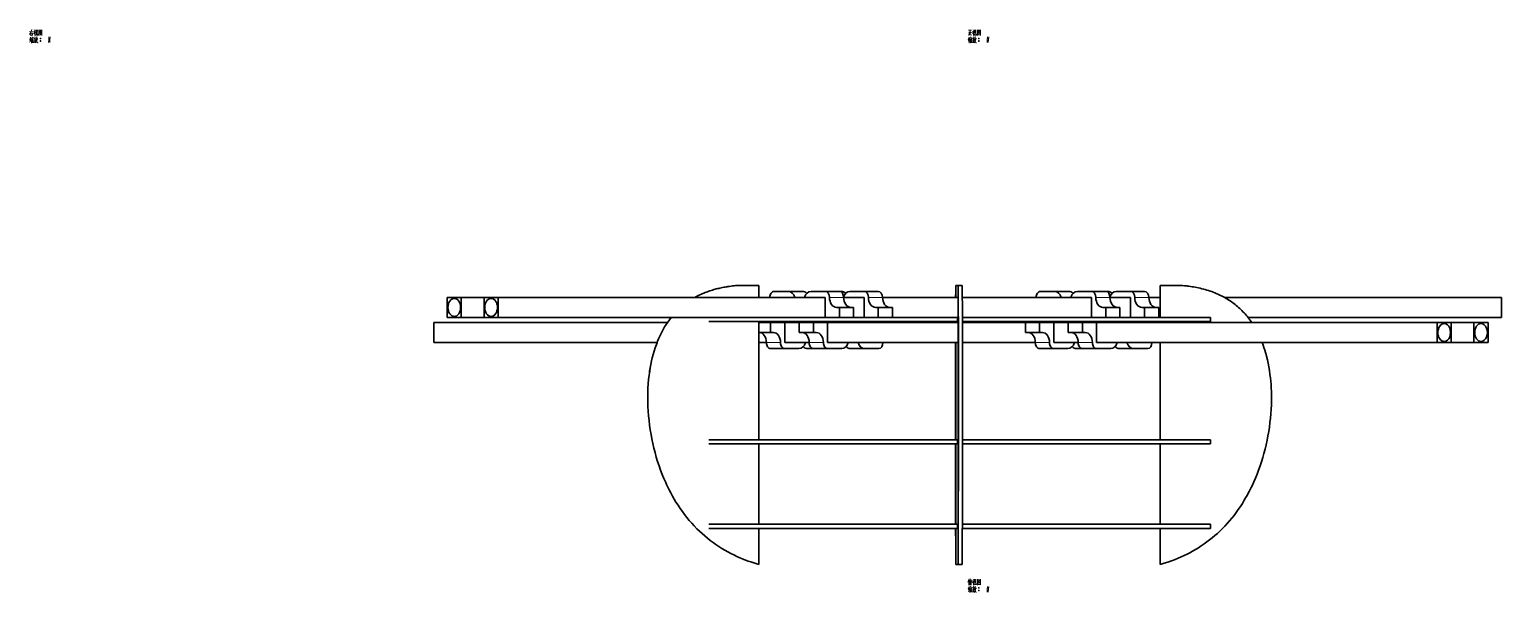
# Model space of a CAD drawing. Extents: x -41 to 2498, y -135 to 1203.
# Drawn here: x 123 to 856, y -135 to 145 of the extents above; entities that cross this region are included whole.
import ezdxf

# ---------------------------------------------------------------- set-up
doc = ezdxf.new("R2010")
doc.units = 0

msp = doc.modelspace()

# ---------------------------------------------------------------- linework, layer by layer
at = {"color": 7, "lineweight": 35, "ltscale": 0.249999}
for p, q in [((486.05, 17.92), (476.05, 17.92)), ((476.05, -59.08), (486.05, -59.08)), ((486.05, -101.08), (476.05, -101.08))]:
    msp.add_line(p, q, dxfattribs=at)
at = {"color": 7, "lineweight": 35, "ltscale": 0.150002}
for p, q in [((486.05, 11.92), (486.05, 17.92)), ((584.13, 11.92), (584.13, 17.92))]:
    msp.add_line(p, q, dxfattribs=at)
at = {"color": 7, "lineweight": 35, "ltscale": 0.176776}
for p, q in [((500.69, 14.92), (493.61, 14.92)), ((512, 14.92), (519.07, 14.92)), ((545.52, 14.92), (538.45, 14.92)), ((640.46, 14.92), (633.39, 14.92)), ((658.84, 14.92), (651.77, 14.92)), ((664.08, 14.92), (671.15, 14.92)), ((678.22, 14.92), (671.15, 14.92)), ((349.08, 11.92), (356.15, 11.92)), ((500.69, 11.92), (493.61, 11.92)), ((512, 11.92), (519.07, 11.92)), ((664.08, 11.92), (671.15, 11.92)), ((356.15, 1.92), (349.08, 1.92)), ((533.21, 6.92), (526.14, 6.92)), ((533.21, 1.92), (526.14, 1.92)), ((538.45, 1.92), (545.52, 1.92)), ((552.59, 6.92), (545.52, 6.92)), ((552.59, 1.92), (545.52, 1.92)), ((651.77, 1.92), (658.84, 1.92)), ((671.15, 1.92), (678.22, 1.92)), ((498.93, -0.58), (491.86, -0.58)), ((520.28, -0.58), (513.21, -0.58)), ((527.35, -0.58), (520.28, -0.58)), ((545.74, -0.58), (538.67, -0.58)), ((625.87, -0.58), (618.8, -0.58)), ((625.87, -5.58), (618.8, -5.58)), ((640.01, -0.58), (632.94, -0.58)), ((647.22, -0.58), (640.15, -0.58)), ((647.22, -5.58), (640.15, -5.58)), ((654.3, -0.58), (647.22, -0.58)), ((679.75, -0.58), (686.82, -0.58)), ((823.95, -0.58), (831.02, -0.58)), ((842.34, -0.58), (849.41, -0.58)), ((498.93, -13.58), (491.86, -13.58)), ((520.28, -13.58), (513.21, -13.58)), ((527.35, -13.58), (520.28, -13.58)), ((538.67, -13.58), (531.6, -13.58)), ((538.67, -13.58), (545.74, -13.58)), ((640.01, -13.58), (632.94, -13.58)), ((654.3, -13.58), (647.22, -13.58)), ((672.68, -13.58), (665.61, -13.58)), ((831.02, -10.58), (823.95, -10.58)), ((849.41, -10.58), (842.34, -10.58))]:
    msp.add_line(p, q, dxfattribs=at)
at = {"color": 7, "lineweight": 35, "ltscale": 0.176777}
for p, q in [((507.76, 14.92), (500.69, 14.92)), ((330.69, 11.92), (337.76, 11.92)), ((337.76, 1.92), (330.69, 1.92)), ((506, -0.58), (498.93, -0.58)), ((506, -13.58), (498.93, -13.58))]:
    msp.add_line(p, q, dxfattribs=at)
at = {"color": 7, "lineweight": 35, "ltscale": 0.176778}
for p, q in [((526.14, 14.92), (519.07, 14.92)), ((531.38, 14.92), (538.45, 14.92)), ((633.39, 14.92), (626.32, 14.92)), ((644.7, 14.92), (651.77, 14.92)), ((531.38, 11.92), (538.45, 11.92)), ((633.39, 11.92), (626.32, 11.92)), ((644.7, 11.92), (651.77, 11.92)), ((519.07, 1.92), (526.14, 1.92)), ((665.91, 6.92), (658.84, 6.92)), ((665.91, 1.92), (658.84, 1.92)), ((685.3, 6.92), (678.22, 6.92)), ((685.3, 1.92), (678.22, 1.92)), ((513.21, -0.58), (506.14, -0.58)), ((513.21, -5.58), (506.14, -5.58)), ((545.74, -0.58), (552.81, -0.58)), ((632.94, -0.58), (625.87, -0.58)), ((661.37, -0.58), (654.3, -0.58)), ((679.75, -0.58), (672.68, -0.58)), ((632.94, -13.58), (625.87, -13.58)), ((661.37, -13.58), (654.3, -13.58)), ((672.68, -13.58), (679.75, -13.58))]:
    msp.add_line(p, q, dxfattribs=at)
at = {"color": 7, "lineweight": 35, "ltscale": 0.024924}
msp.add_line((527.14, 14.92), (526.14, 14.92), dxfattribs=at)
at = {"color": 7, "lineweight": 35, "ltscale": 0.000520325}
for p, q in [((584.13, 17.92), (584.11, 17.92)), ((584.11, -59.08), (584.13, -59.08)), ((584.13, -101.08), (584.11, -101.08))]:
    msp.add_line(p, q, dxfattribs=at)
at = {"color": 7, "lineweight": 35, "ltscale": 0.029707}
for p, q in [((585.32, 17.92), (584.13, 17.92)), ((585.32, -59.08), (584.13, -59.08)), ((585.32, -101.08), (584.13, -101.08)), ((585.32, -121.08), (584.13, -121.08))]:
    msp.add_line(p, q, dxfattribs=at)
at = {"color": 7, "lineweight": 35, "ltscale": 0.4}
for p, q in [((585.32, 1.92), (585.32, 17.92)), ((686.03, 1.92), (686.03, 17.92)), ((686.03, 1.92), (686.03, 17.92))]:
    msp.add_line(p, q, dxfattribs=at)
at = {"color": 7, "lineweight": 35, "ltscale": 0.000521851}
for p, q in [((585.32, 17.92), (585.34, 17.92)), ((585.34, 1.92), (585.32, 1.92)), ((585.34, -59.08), (585.32, -59.08)), ((585.32, -101.08), (585.34, -101.08))]:
    msp.add_line(p, q, dxfattribs=at)
at = {"color": 7, "lineweight": 35, "ltscale": 0.05}
for p, q in [((585.34, 17.92), (587.34, 17.92)), ((585.04, 1.92), (585.04, -0.08)), ((585.34, -0.08), (585.34, 1.92)), ((711.04, 1.92), (711.04, -0.08)), ((585.04, -59.08), (585.04, -61.08)), ((585.34, -61.08), (585.34, -59.08)), ((711.04, -59.08), (711.04, -61.08)), ((585.04, -101.08), (585.04, -103.08)), ((585.34, -103.08), (585.34, -101.08)), ((711.04, -101.08), (711.04, -103.08)), ((585.32, -121.08), (587.32, -121.08))]:
    msp.add_line(p, q, dxfattribs=at)
at = {"color": 7, "lineweight": 35, "ltscale": 0.024922}
msp.add_line((659.84, 14.92), (658.84, 14.92), dxfattribs=at)
at = {"color": 7, "lineweight": 35, "ltscale": 0.25}
for p, q in [((686.03, 17.92), (696.03, 17.92)), ((330.69, 11.92), (330.69, 1.92)), ((337.76, 1.92), (337.76, 11.92)), ((349.08, 11.92), (349.08, 1.92)), ((356.15, 1.92), (356.15, 11.92)), ((519.07, 11.92), (519.07, 1.92)), ((538.45, 11.92), (538.45, 1.92)), ((651.77, 11.92), (651.77, 1.92)), ((671.15, 11.92), (671.15, 1.92)), ((856.07, 1.92), (856.07, 11.92)), ((696.03, 1.92), (686.03, 1.92)), ((324.03, -0.58), (324.03, -10.58)), ((498.93, -10.58), (498.93, -0.58)), ((520.28, -10.58), (520.28, -0.58)), ((632.94, -10.58), (632.94, -0.58)), ((654.3, -10.58), (654.3, -0.58)), ((823.95, -0.58), (823.95, -10.58)), ((831.02, -10.58), (831.02, -0.58)), ((842.34, -0.58), (842.34, -10.58)), ((849.41, -10.58), (849.41, -0.58)), ((696.03, -59.08), (686.03, -59.08)), ((686.03, -101.08), (696.03, -101.08))]:
    msp.add_line(p, q, dxfattribs=at)
at = {"color": 7, "lineweight": 35}
for p, q in [((500.69, 11.92), (337.76, 11.92)), ((519.07, 11.92), (356.15, 11.92)), ((585.32, 11.92), (547.64, 11.92)), ((585.32, 11.92), (547.64, 11.92)), ((633.39, 11.92), (587.38, 11.92)), ((651.77, 11.92), (587.38, 11.92)), ((837.69, 11.92), (717.95, 11.92)), ((856.07, 11.92), (717.95, 11.92)), ((519.07, 1.92), (356.15, 1.92)), ((511.92, 1.92), (585.04, 1.92)), ((585.32, 1.92), (552.59, 1.92)), ((587.41, 1.92), (674.43, 1.92)), ((651.77, 1.92), (587.41, 1.92)), ((674.43, 1.92), (711.04, 1.92)), ((856.07, 1.92), (729.75, 1.92)), ((324.03, -0.58), (440.48, -0.58)), ((342.41, -0.58), (440.48, -0.58)), ((461.05, -0.08), (497.66, -0.08)), ((486.05, -59.08), (486.05, -0.08)), ((486.05, -0.58), (585.32, -0.58)), ((486.05, -0.58), (585.32, -0.58)), ((497.66, -0.08), (585.04, -0.08)), ((585.32, -59.08), (585.32, -0.08)), ((587.41, -0.08), (674.43, -0.08)), ((587.41, -0.58), (823.95, -0.58)), ((587.41, -0.58), (842.34, -0.58)), ((674.43, -0.08), (711.04, -0.08)), ((324.03, -10.58), (435.29, -10.58)), ((520.28, -10.58), (585.32, -10.58)), ((584.13, -59.08), (584.13, -10.58)), ((587.42, -10.58), (623.75, -10.58)), ((654.3, -10.58), (823.95, -10.58)), ((686.03, -59.08), (686.03, -10.58)), ((686.03, -59.08), (686.03, -10.58)), ((461.05, -59.08), (497.66, -59.08)), ((461.05, -61.08), (497.66, -61.08)), ((486.05, -61.08), (486.05, -101.08)), ((497.66, -59.08), (585.04, -59.08)), ((497.66, -61.08), (585.04, -61.08)), ((584.13, -61.08), (584.13, -101.08)), ((585.32, -61.08), (585.32, -101.08)), ((587.43, -59.08), (674.43, -59.08)), ((587.43, -61.08), (674.43, -61.08)), ((674.43, -59.08), (711.04, -59.08)), ((674.43, -61.08), (711.04, -61.08)), ((686.03, -61.08), (686.03, -101.08)), ((686.03, -61.08), (686.03, -101.08)), ((461.05, -101.08), (497.66, -101.08)), ((497.66, -101.08), (585.04, -101.08)), ((587.39, -101.08), (674.43, -101.08)), ((674.43, -101.08), (711.04, -101.08)), ((461.05, -103.08), (497.66, -103.08)), ((497.66, -103.08), (585.04, -103.08)), ((587.38, -103.08), (674.43, -103.08)), ((674.43, -103.08), (711.04, -103.08))]:
    msp.add_line(p, q, dxfattribs=at)
at = {"color": 7, "lineweight": 13, "ltscale": 0.176776}
for p, q in [((528.26, 11.92), (521.19, 11.92)), ((660.96, 11.92), (653.89, 11.92)), ((680.35, 11.92), (673.27, 11.92)), ((518.16, -10.58), (511.09, -10.58)), ((630.82, -10.58), (623.75, -10.58))]:
    msp.add_line(p, q, dxfattribs=at)
at = {"color": 7, "lineweight": 35, "ltscale": 0.254733}
for p, q in [((538.45, 11.92), (528.26, 11.92)), ((671.15, 11.92), (660.96, 11.92))]:
    msp.add_line(p, q, dxfattribs=at)
at = {"color": 7, "lineweight": 13, "ltscale": 0.176778}
for p, q in [((547.64, 11.92), (540.57, 11.92)), ((652.17, -10.58), (645.1, -10.58))]:
    msp.add_line(p, q, dxfattribs=at)
at = {"color": 7, "lineweight": 35, "ltscale": 0.141992}
msp.add_line((686.03, 11.92), (680.35, 11.92), dxfattribs=at)
at = {"color": 7, "lineweight": 35, "ltscale": 0.141994}
msp.add_line((686.03, 11.92), (680.35, 11.92), dxfattribs=at)
at = {"color": 7, "lineweight": 35, "ltscale": 0.282843}
for p, q in [((349.08, 1.92), (337.76, 1.92)), ((831.02, -10.58), (842.34, -10.58))]:
    msp.add_line(p, q, dxfattribs=at)
at = {"color": 7, "lineweight": 35, "ltscale": 0.035356}
for p, q in [((524.73, 6.92), (526.14, 6.92)), ((544.11, 6.92), (545.52, 6.92)), ((627.29, -5.58), (625.87, -5.58))]:
    msp.add_line(p, q, dxfattribs=at)
at = {"color": 7, "lineweight": 35, "ltscale": 0.125}
for p, q in [((526.14, 6.92), (526.14, 1.92)), ((533.21, 6.92), (533.21, 1.92)), ((545.52, 6.92), (545.52, 1.92)), ((552.59, 6.92), (552.59, 1.92)), ((658.84, 6.92), (658.84, 1.92)), ((665.91, 6.92), (665.91, 1.92)), ((678.22, 6.92), (678.22, 1.92)), ((685.3, 6.92), (685.3, 1.92)), ((491.86, -5.58), (491.86, -0.58)), ((506.14, -5.58), (506.14, -0.58)), ((513.21, -5.58), (513.21, -0.58)), ((618.8, -5.58), (618.8, -0.58)), ((625.87, -5.58), (625.87, -0.58)), ((640.15, -5.58), (640.15, -0.58)), ((647.22, -5.58), (647.22, -0.58))]:
    msp.add_line(p, q, dxfattribs=at)
at = {"color": 7, "lineweight": 35, "ltscale": 0.130991}
msp.add_line((538.45, 1.92), (533.21, 1.92), dxfattribs=at)
at = {"color": 7, "lineweight": 35, "ltscale": 0.007333}
for p, q in [((585.34, 1.92), (585.04, 1.92)), ((585.04, -59.08), (585.34, -59.08)), ((585.04, -61.08), (585.34, -61.08)), ((585.04, -101.08), (585.34, -101.08))]:
    msp.add_line(p, q, dxfattribs=at)
at = {"color": 7, "lineweight": 35, "ltscale": 0.035355}
for p, q in [((657.43, 6.92), (658.84, 6.92)), ((676.81, 6.92), (678.22, 6.92)), ((493.27, -5.58), (491.86, -5.58)), ((514.63, -5.58), (513.21, -5.58)), ((648.64, -5.58), (647.22, -5.58))]:
    msp.add_line(p, q, dxfattribs=at)
at = {"color": 7, "lineweight": 35, "ltscale": 0.130989}
msp.add_line((671.15, 1.92), (665.91, 1.92), dxfattribs=at)
at = {"color": 7, "lineweight": 35, "ltscale": 0.01825}
msp.add_line((686.03, 1.92), (685.3, 1.92), dxfattribs=at)
at = {"color": 7, "lineweight": 35, "ltscale": 0.145334}
for p, q in [((491.86, -0.58), (486.05, -0.58)), ((491.86, -5.58), (486.05, -5.58))]:
    msp.add_line(p, q, dxfattribs=at)
at = {"color": 7, "lineweight": 35, "ltscale": 0.003479}
for p, q in [((506.14, -0.58), (506, -0.58)), ((640.15, -0.58), (640.01, -0.58))]:
    msp.add_line(p, q, dxfattribs=at)
at = {"color": 7, "lineweight": 35, "ltscale": 0.141422}
for p, q in [((533.01, -0.58), (527.35, -0.58)), ((533.01, -0.58), (538.67, -0.58)), ((667.02, -0.58), (661.37, -0.58))]:
    msp.add_line(p, q, dxfattribs=at)
at = {"color": 7, "lineweight": 35, "ltscale": 0.053348}
msp.add_line((530.73, -0.58), (528.59, -0.58), dxfattribs=at)
at = {"color": 7, "lineweight": 35, "ltscale": 0.0125}
msp.add_line((584.03, -0.58), (584.03, -0.08), dxfattribs=at)
at = {"color": 7, "lineweight": 35, "ltscale": 0.012502}
msp.add_line((584.13, -0.58), (584.13, -0.08), dxfattribs=at)
at = {"color": 7, "lineweight": 35, "ltscale": 0.007335}
for p, q in [((585.34, -0.08), (585.04, -0.08)), ((585.04, -103.08), (585.34, -103.08))]:
    msp.add_line(p, q, dxfattribs=at)
at = {"color": 7, "lineweight": 35, "ltscale": 0.053346}
msp.add_line((664.74, -0.58), (662.6, -0.58), dxfattribs=at)
at = {"color": 7, "lineweight": 35, "ltscale": 0.14142}
msp.add_line((667.02, -0.58), (672.68, -0.58), dxfattribs=at)
at = {"color": 7, "lineweight": 35, "ltscale": 0.012501}
msp.add_line((686.03, -0.58), (686.03, -0.08), dxfattribs=at)
msp.add_line((686.03, -0.58), (686.03, -0.08), dxfattribs=at)
at = {"color": 7, "lineweight": 35, "ltscale": 0.0923}
msp.add_line((486.05, -10.58), (489.74, -10.58), dxfattribs=at)
at = {"color": 7, "lineweight": 13, "ltscale": 0.176777}
msp.add_line((496.81, -10.58), (489.74, -10.58), dxfattribs=at)
at = {"color": 7, "lineweight": 35, "ltscale": 0.303999}
msp.add_line((498.93, -10.58), (511.09, -10.58), dxfattribs=at)
at = {"color": 7, "lineweight": 35, "ltscale": 0.07399}
for p, q in [((513.2, -13.58), (510.24, -13.58)), ((647.22, -13.58), (644.26, -13.58))]:
    msp.add_line(p, q, dxfattribs=at)
at = {"color": 7, "lineweight": 35, "ltscale": 0.303998}
msp.add_line((632.94, -10.58), (645.1, -10.58), dxfattribs=at)
at = {"color": 7, "lineweight": 35, "ltscale": 0.45}
for p, q in [((486.05, -103.08), (486.05, -121.08)), ((584.13, -103.08), (584.13, -121.08)), ((585.32, -103.08), (585.32, -121.08)), ((686.03, -103.08), (686.03, -121.08)), ((686.03, -103.08), (686.03, -121.08))]:
    msp.add_line(p, q, dxfattribs=at)
at = {"color": 7, "lineweight": 13}
for points in [[(122.56, 142.74), (123.16, 143.68)], [(122.6, 144.28), (124.56, 144.49)], [(122.63, 139.03), (123.33, 139.41)], [(123.09, 140.46), (122.67, 140.32)], [(123.16, 141.48), (122.7, 140.39)], [(122.74, 139.69), (123.26, 139.87)], [(123.23, 140.71), (122.77, 139.69)], [(123.16, 143.68), (123.47, 144.35)], [(123.23, 143.75), (123.23, 142.18)], [(123.23, 143.44), (124.14, 143.54)], [(124.14, 142.56), (123.23, 142.46)], [(123.54, 140.18), (123.23, 139.69)], [(123.47, 141.16), (123.37, 140.6)], [(123.75, 145.33), (123.47, 144.35)], [(123.47, 141.02), (124.52, 141.16)], [(123.72, 140.74), (123.54, 140.18)], [(123.58, 140.25), (123.58, 138.54)], [(123.79, 140.46), (124.49, 140.57)], [(123.86, 141.65), (124.03, 141.27)], [(123.86, 140.04), (123.89, 138.64)], [(123.86, 139.94), (124.38, 140.01)], [(123.89, 139.38), (124.28, 139.45)], [(124.1, 140.5), (124.03, 139.94)], [(124.17, 143.65), (124.07, 142.56)], [(124.42, 140.11), (124.35, 138.71)], [(124.56, 141.27), (124.42, 140.81)], [(125.47, 144.56), (125.29, 144.07), (124.8, 143.33)], [(125.33, 140.88), (125.22, 139.97), (125.12, 139.55), (124.8, 138.68)], [(124.84, 144.35), (125.4, 144.42)], [(124.84, 140.81), (125.89, 140.95)], [(125.12, 145.22), (125.4, 144.8)], [(125.64, 140.39), (125.54, 139.55), (125.4, 138.71), (125.19, 138.99)], [(125.26, 140.22), (125.64, 140.29)], [(125.29, 144.07), (125.29, 142.28)], [(125.29, 143.89), (125.61, 143.58)], [(125.33, 141.72), (125.43, 141.16)], [(125.4, 142.28), (125.68, 142.56)], [(125.68, 142.56), (125.92, 142.91)], [(126.03, 140.39), (125.85, 139.83)], [(125.89, 145.19), (125.89, 143.51)], [(126.55, 145.01), (125.89, 144.94)], [(126.1, 143.54), (125.92, 142.91)], [(125.96, 140.15), (126.52, 138.71)], [(126.17, 141.02), (126.03, 140.39)], [(126.31, 139.76), (126.03, 139.13)], [(126.2, 144.59), (126.1, 143.54)], [(126.1, 140.64), (126.8, 140.78)], [(126.24, 141.76), (126.17, 141.02)], [(126.24, 142.56), (126.24, 143.65)], [(126.38, 142.46), (126.24, 142.56)], [(126.52, 140.71), (126.31, 139.76)], [(126.8, 142.46), (126.38, 142.46)], [(126.48, 143.44), (126.55, 145.12)], [(126.8, 143.09), (126.8, 142.46)], [(127.32, 145.22), (127.32, 143.75), (127.32, 142.25)], [(127.32, 145.19), (127.32, 143.79), (127.32, 142.39)], [(128.79, 145.05), (127.32, 144.91)], [(127.32, 142.49), (128.69, 142.6)], [(127.39, 143.3), (127.88, 143.72)], [(128.09, 144.77), (127.53, 143.96)], [(127.85, 144.21), (128.55, 143.47)], [(127.85, 143.12), (128.2, 142.74)], [(127.85, 140.85), (128.23, 140.85)], [(127.85, 139.59), (128.23, 139.59)], [(127.88, 144.42), (128.34, 144.49)], [(127.88, 143.72), (128.09, 144)], [(127.88, 140.95), (128.2, 140.95)], [(127.88, 140.71), (128.2, 140.71)], [(127.88, 139.69), (128.2, 139.69)], [(127.88, 139.45), (128.2, 139.45)], [(127.95, 143.51), (128.2, 143.23)], [(128.09, 144), (128.44, 144.63)], [(128.55, 143.47), (128.72, 143.51)], [(128.76, 142.32), (128.76, 142.42), (128.69, 142.6)], [(128.76, 142.42), (128.76, 143.79), (128.79, 145.19)], [(132.29, 141.58), (132.19, 140.18), (132.08, 138.78)], [(132.29, 140.85), (132.68, 140.85)], [(132.29, 139.59), (132.68, 139.59)], [(132.33, 140.95), (132.64, 140.95)], [(132.33, 140.71), (132.64, 140.71)], [(132.33, 139.69), (132.64, 139.69)], [(132.33, 139.45), (132.64, 139.45)], [(132.89, 141.58), (132.78, 140.18), (132.68, 138.78)], [(590.23, 142.53), (592.19, 142.63)], [(590.26, 139.03), (590.96, 139.41)], [(590.72, 140.46), (590.3, 140.32)], [(590.79, 141.48), (590.33, 140.39)], [(590.37, 139.69), (590.89, 139.87)], [(590.86, 140.71), (590.4, 139.69)], [(590.51, 144.94), (592.01, 145.01)], [(590.79, 144.14), (590.79, 142.56)], [(591.17, 140.18), (590.86, 139.69)], [(591.1, 141.16), (591, 140.6)], [(591.1, 141.02), (592.15, 141.16)], [(591.35, 140.74), (591.17, 140.18)], [(591.21, 140.25), (591.21, 138.54)], [(591.28, 144.94), (591.28, 143.79), (591.28, 142.6)], [(591.28, 143.82), (591.91, 143.89)], [(591.42, 140.46), (592.12, 140.57)], [(591.49, 141.65), (591.66, 141.27)], [(591.49, 140.04), (591.52, 138.64)], [(591.49, 139.94), (592.01, 140.01)], [(591.52, 139.38), (591.91, 139.45)], [(591.73, 140.5), (591.66, 139.94)], [(592.05, 140.11), (591.98, 138.71)], [(592.19, 141.27), (592.05, 140.81)], [(593.1, 144.56), (592.92, 144.07), (592.43, 143.33)], [(592.96, 140.88), (592.85, 139.97), (592.75, 139.55), (592.43, 138.68)], [(592.47, 144.35), (593.03, 144.42)], [(592.47, 140.81), (593.52, 140.95)], [(592.75, 145.22), (593.03, 144.8)], [(593.27, 140.39), (593.17, 139.55), (593.03, 138.71), (592.82, 138.99)], [(592.89, 140.22), (593.27, 140.29)], [(592.92, 144.07), (592.92, 142.28)], [(592.92, 143.89), (593.24, 143.58)], [(592.96, 141.72), (593.06, 141.16)], [(593.03, 142.28), (593.31, 142.56)], [(593.31, 142.56), (593.55, 142.91)], [(593.66, 140.39), (593.48, 139.83)], [(593.52, 145.19), (593.52, 143.51)], [(594.18, 145.01), (593.52, 144.94)], [(593.73, 143.54), (593.55, 142.91)], [(593.59, 140.15), (594.15, 138.71)], [(593.8, 141.02), (593.66, 140.39)], [(593.94, 139.76), (593.66, 139.13)], [(593.83, 144.59), (593.73, 143.54)], [(593.73, 140.64), (594.43, 140.78)], [(593.87, 141.76), (593.8, 141.02)], [(593.87, 142.56), (593.87, 143.65)], [(594.01, 142.46), (593.87, 142.56)], [(594.15, 140.71), (593.94, 139.76)], [(594.43, 142.46), (594.01, 142.46)], [(594.11, 143.44), (594.18, 145.12)], [(594.43, 143.09), (594.43, 142.46)], [(594.95, 145.22), (594.95, 143.75), (594.95, 142.25)], [(594.95, 145.19), (594.95, 143.79), (594.95, 142.39)], [(596.42, 145.05), (594.95, 144.91)], [(594.95, 142.49), (596.32, 142.6)], [(595.02, 143.3), (595.51, 143.72)], [(595.72, 144.77), (595.16, 143.96)], [(595.48, 144.21), (596.18, 143.47)], [(595.48, 143.12), (595.83, 142.74)], [(595.48, 140.85), (595.86, 140.85)], [(595.48, 139.59), (595.86, 139.59)], [(595.51, 144.42), (595.97, 144.49)], [(595.51, 143.72), (595.72, 144)], [(595.51, 140.95), (595.83, 140.95)], [(595.51, 140.71), (595.83, 140.71)], [(595.51, 139.69), (595.83, 139.69)], [(595.51, 139.45), (595.83, 139.45)], [(595.58, 143.51), (595.83, 143.23)], [(595.72, 144), (596.07, 144.63)], [(596.18, 143.47), (596.35, 143.51)], [(596.39, 142.32), (596.39, 142.42), (596.32, 142.6)], [(596.39, 142.42), (596.39, 143.79), (596.42, 145.19)], [(599.92, 141.58), (599.82, 140.18), (599.71, 138.78)], [(599.92, 140.85), (600.31, 140.85)], [(599.92, 139.59), (600.31, 139.59)], [(599.96, 140.95), (600.27, 140.95)], [(599.96, 140.71), (600.27, 140.71)], [(599.96, 139.69), (600.27, 139.69)], [(599.96, 139.45), (600.27, 139.45)], [(600.52, 141.58), (600.41, 140.18), (600.31, 138.78)], [(124.35, 138.89), (123.93, 138.82)], [(126.03, 139.13), (125.64, 138.61)], [(126.52, 138.71), (126.83, 138.71)], [(591.98, 138.89), (591.56, 138.82)], [(593.66, 139.13), (593.27, 138.61)], [(594.15, 138.71), (594.46, 138.71)], [(590.86, -128.25), (590.16, -129.86)], [(590.61, -128.92), (590.61, -130.14), (590.61, -131.4)], [(590.89, -130.67), (590.72, -131.3)], [(591, -130.04), (590.89, -130.67)], [(591.03, -128.74), (591, -130.04)], [(591.03, -128.99), (592.15, -128.81)], [(591.31, -129.62), (591.07, -130.07)], [(591.42, -129.09), (591.31, -129.62)], [(591.31, -129.62), (591.31, -131.37)], [(591.42, -128.29), (591.63, -128.78)], [(591.42, -129.79), (592.22, -129.65)], [(591.49, -130.04), (591.63, -130.46)], [(591.49, -131.93), (591.66, -132.31)], [(591.87, -131.4), (591.59, -130.95)], [(591.87, -128.99), (591.87, -130.18), (591.87, -131.4)], [(593.1, -129.02), (592.92, -129.51), (592.43, -130.25)], [(592.47, -129.23), (593.03, -129.16)], [(592.75, -128.36), (593.03, -128.78)], [(592.92, -129.51), (592.92, -131.3)], [(592.92, -129.69), (593.24, -130)], [(592.96, -131.86), (593.06, -132.42)], [(593.03, -131.3), (593.31, -131.02)], [(593.31, -131.02), (593.55, -130.67)], [(593.52, -128.39), (593.52, -130.07)], [(594.18, -128.57), (593.52, -128.64)], [(593.73, -130.04), (593.55, -130.67)], [(593.83, -128.99), (593.73, -130.04)], [(593.87, -131.82), (593.8, -132.56)], [(593.87, -131.02), (593.87, -129.93)], [(594.01, -131.12), (593.87, -131.02)], [(594.43, -131.12), (594.01, -131.12)], [(594.11, -130.14), (594.18, -128.46)], [(594.43, -130.49), (594.43, -131.12)], [(594.95, -128.36), (594.95, -129.83), (594.95, -131.33)], [(594.95, -128.39), (594.95, -129.79), (594.95, -131.19)], [(596.42, -128.53), (594.95, -128.67)], [(594.95, -131.09), (596.32, -130.98)], [(595.02, -130.28), (595.51, -129.86)], [(595.72, -128.81), (595.16, -129.62)], [(595.48, -129.37), (596.18, -130.11)], [(595.48, -130.46), (595.83, -130.84)], [(595.51, -129.16), (595.97, -129.09)], [(595.51, -129.86), (595.72, -129.58)], [(595.58, -130.07), (595.83, -130.35)], [(595.72, -129.58), (596.07, -128.95)], [(596.18, -130.11), (596.35, -130.07)], [(596.39, -131.26), (596.39, -131.16), (596.32, -130.98)], [(596.39, -131.16), (596.39, -129.79), (596.42, -128.39)], [(599.92, -132), (599.82, -133.4), (599.71, -134.8)], [(600.52, -132), (600.41, -133.4), (600.31, -134.8)], [(590.26, -134.55), (590.96, -134.17)], [(590.72, -133.12), (590.3, -133.26)], [(590.79, -132.1), (590.33, -133.19)], [(590.37, -133.89), (590.89, -133.71)], [(590.86, -132.87), (590.4, -133.89)], [(591.17, -133.4), (590.86, -133.89)], [(591.1, -132.42), (591, -132.98)], [(591.1, -132.56), (592.15, -132.42)], [(591.35, -132.84), (591.17, -133.4)], [(591.21, -133.33), (591.21, -135.04)], [(591.42, -133.12), (592.12, -133.01)], [(591.49, -133.54), (591.52, -134.94)], [(591.49, -133.64), (592.01, -133.57)], [(591.52, -134.2), (591.91, -134.13)], [(591.98, -134.69), (591.56, -134.76)], [(591.73, -133.08), (591.66, -133.64)], [(592.05, -133.47), (591.98, -134.87)], [(592.19, -132.31), (592.05, -132.77)], [(592.96, -132.7), (592.85, -133.61), (592.75, -134.03), (592.43, -134.9)], [(592.47, -132.77), (593.52, -132.63)], [(593.27, -133.19), (593.17, -134.03), (593.03, -134.87), (592.82, -134.59)], [(592.89, -133.36), (593.27, -133.29)], [(593.66, -134.45), (593.27, -134.97)], [(593.66, -133.19), (593.48, -133.75)], [(593.59, -133.43), (594.15, -134.87)], [(593.8, -132.56), (593.66, -133.19)], [(593.94, -133.82), (593.66, -134.45)], [(593.73, -132.94), (594.43, -132.8)], [(594.15, -132.87), (593.94, -133.82)], [(594.15, -134.87), (594.46, -134.87)], [(595.48, -132.73), (595.86, -132.73)], [(595.48, -133.99), (595.86, -133.99)], [(595.51, -132.63), (595.83, -132.63)], [(595.51, -132.87), (595.83, -132.87)], [(595.51, -133.89), (595.83, -133.89)], [(595.51, -134.13), (595.83, -134.13)], [(599.92, -132.73), (600.31, -132.73)], [(599.92, -133.99), (600.31, -133.99)], [(599.96, -132.63), (600.27, -132.63)], [(599.96, -132.87), (600.27, -132.87)], [(599.96, -133.89), (600.27, -133.89)], [(599.96, -134.13), (600.27, -134.13)]]:
    msp.add_lwpolyline(points, dxfattribs=at)
for points in [[(127.95, 140.64), (128.13, 140.64), (128.23, 140.74), (128.23, 140.92), (128.13, 141.02), (127.95, 141.02), (127.85, 140.92), (127.85, 140.74)], [(127.95, 139.38), (128.13, 139.38), (128.23, 139.48), (128.23, 139.66), (128.13, 139.76), (127.95, 139.76), (127.85, 139.66), (127.85, 139.48)], [(132.4, 140.64), (132.57, 140.64), (132.68, 140.74), (132.68, 140.92), (132.57, 141.02), (132.4, 141.02), (132.29, 140.92), (132.29, 140.74)], [(132.4, 139.38), (132.57, 139.38), (132.68, 139.48), (132.68, 139.66), (132.57, 139.76), (132.4, 139.76), (132.29, 139.66), (132.29, 139.48)], [(595.58, 140.64), (595.76, 140.64), (595.86, 140.74), (595.86, 140.92), (595.76, 141.02), (595.58, 141.02), (595.48, 140.92), (595.48, 140.74)], [(595.58, 139.38), (595.76, 139.38), (595.86, 139.48), (595.86, 139.66), (595.76, 139.76), (595.58, 139.76), (595.48, 139.66), (595.48, 139.48)], [(600.03, 140.64), (600.2, 140.64), (600.31, 140.74), (600.31, 140.92), (600.2, 141.02), (600.03, 141.02), (599.92, 140.92), (599.92, 140.74)], [(600.03, 139.38), (600.2, 139.38), (600.31, 139.48), (600.31, 139.66), (600.2, 139.76), (600.03, 139.76), (599.92, 139.66), (599.92, 139.48)], [(595.58, -132.94), (595.76, -132.94), (595.86, -132.84), (595.86, -132.66), (595.76, -132.56), (595.58, -132.56), (595.48, -132.66), (595.48, -132.84)], [(595.58, -134.2), (595.76, -134.2), (595.86, -134.1), (595.86, -133.92), (595.76, -133.82), (595.58, -133.82), (595.48, -133.92), (595.48, -134.1)], [(600.03, -132.94), (600.2, -132.94), (600.31, -132.84), (600.31, -132.66), (600.2, -132.56), (600.03, -132.56), (599.92, -132.66), (599.92, -132.84)], [(600.03, -134.2), (600.2, -134.2), (600.31, -134.1), (600.31, -133.92), (600.2, -133.82), (600.03, -133.82), (599.92, -133.92), (599.92, -134.1)]]:
    msp.add_lwpolyline(points, close=True, dxfattribs=at)
at = {"color": 7, "lineweight": 35}
for points in [[(454.12, 11.92), (454.53, 12.14), (454.93, 12.36), (455.35, 12.57), (455.76, 12.78), (456.04, 12.92), (456.32, 13.05), (456.88, 13.32), (457.45, 13.58), (458.03, 13.83), (458.61, 14.07), (459.2, 14.31), (459.8, 14.54), (460.4, 14.76), (461.01, 14.98), (461.63, 15.18), (462.25, 15.39), (462.88, 15.58), (463.52, 15.77), (464.16, 15.95), (464.77, 16.11), (465.39, 16.27), (466.01, 16.42), (466.64, 16.57), (467.27, 16.7), (467.91, 16.84), (468.56, 16.96), (469.21, 17.08), (469.87, 17.19), (470.24, 17.25), (470.61, 17.31), (471.37, 17.42), (472.13, 17.53), (472.9, 17.62), (473.67, 17.71), (474.45, 17.79), (475.24, 17.86), (476.04, 17.92)], [(454.13, 11.92), (454.53, 12.14), (454.94, 12.36), (455.35, 12.57), (455.76, 12.78), (456.04, 12.92), (456.32, 13.05), (456.89, 13.32), (457.46, 13.58), (458.04, 13.83), (458.62, 14.07), (459.21, 14.31), (459.81, 14.54), (460.41, 14.76), (461.02, 14.98), (461.63, 15.18), (462.26, 15.39), (462.88, 15.58), (463.52, 15.77), (464.16, 15.95), (464.77, 16.11), (465.39, 16.27), (466.01, 16.42), (466.64, 16.57), (467.28, 16.7), (467.92, 16.84), (468.56, 16.96), (469.21, 17.08), (469.87, 17.19), (470.24, 17.25), (470.62, 17.31), (471.37, 17.42), (472.13, 17.53), (472.9, 17.62), (473.68, 17.71), (474.46, 17.79), (475.25, 17.86), (476.05, 17.92)], [(584.06, 11.92), (584.08, 14.83), (584.08, 15.95), (584.09, 16.84), (584.1, 17.3), (584.1, 17.66), (584.11, 17.92)], [(585.32, -121.08), (585.34, -116.81), (585.36, -110.96), (585.4, -95.12), (585.42, -74.08), (585.43, -49.64), (585.43, -24.88), (585.41, -1.78), (585.4, 6.92), (585.37, 13.85), (585.36, 16.1), (585.35, 17.52), (585.34, 17.92)], [(587.32, -121.08), (587.34, -116.81), (587.36, -110.96), (587.4, -95.12), (587.42, -74.08), (587.43, -49.64), (587.43, -24.88), (587.41, -1.78), (587.4, 6.92), (587.37, 13.85), (587.36, 16.1), (587.35, 17.52), (587.34, 17.92)], [(731.59, -0.58), (731.15, 0.06), (730.7, 0.69), (730.23, 1.31), (729.76, 1.91), (729.28, 2.51), (728.78, 3.1), (728.28, 3.68), (727.76, 4.25), (727.24, 4.8), (726.7, 5.35), (726.15, 5.88), (725.6, 6.41), (725.03, 6.92), (724.46, 7.42), (723.88, 7.91), (723.28, 8.38), (722.68, 8.85), (722.07, 9.3), (721.45, 9.75), (720.81, 10.18), (720.17, 10.6), (719.52, 11.01), (718.85, 11.41), (718.18, 11.79), (717.49, 12.17), (716.8, 12.54), (716.09, 12.89), (715.38, 13.23), (714.65, 13.56), (713.91, 13.88), (713.17, 14.19), (712.41, 14.49), (711.64, 14.77), (710.85, 15.05), (710.06, 15.31), (709.25, 15.56), (708.44, 15.8), (707.61, 16.03), (706.78, 16.25), (705.93, 16.45), (705.07, 16.64), (704.21, 16.83), (703.43, 16.98), (702.64, 17.12), (701.84, 17.25), (701.04, 17.38), (700.22, 17.49), (699.71, 17.56), (699.19, 17.62), (698.15, 17.74), (697.1, 17.84), (696.03, 17.92)], [(486.04, -121.08), (484.01, -120.47), (483.01, -120.15), (482.02, -119.82), (480.72, -119.36), (479.42, -118.88), (478.15, -118.38), (476.58, -117.72), (475.03, -117.04), (473.51, -116.32), (472.02, -115.57), (470.55, -114.79), (469.1, -113.98), (467.57, -113.07), (466.07, -112.12), (464.6, -111.14), (463.16, -110.11), (461.74, -109.06), (460.36, -107.97), (459.01, -106.84), (457.69, -105.67), (456.39, -104.47), (455.13, -103.24), (453.84, -101.91), (452.58, -100.55), (451.36, -99.14), (450.17, -97.7), (449.01, -96.23), (447.89, -94.72), (446.8, -93.17), (445.74, -91.59), (444.71, -89.98), (443.82, -88.5), (442.96, -86.99), (442.12, -85.46), (441.31, -83.9), (440.53, -82.32), (440.05, -81.32), (439.59, -80.32), (439.14, -79.29), (438.7, -78.26), (437.85, -76.19), (437.04, -74.08), (436.28, -71.93), (435.57, -69.76), (434.9, -67.57), (434.28, -65.35), (433.7, -63.11), (433.18, -60.85), (432.7, -58.57), (432.27, -56.28), (431.89, -53.98), (431.55, -51.67), (431.27, -49.36), (431.04, -47.04), (430.87, -44.73), (430.74, -42.41), (430.67, -40.11), (430.64, -37.81), (430.65, -36.66), (430.68, -35.51), (430.72, -34.38), (430.77, -33.25), (430.9, -31.11), (431.08, -28.99), (431.32, -26.89), (431.45, -25.85), (431.6, -24.82), (431.88, -23.11), (432.19, -21.42), (432.54, -19.75), (432.93, -18.11), (433.35, -16.48), (433.81, -14.88), (434.36, -13.17), (434.95, -11.49), (435.26, -10.66), (435.58, -9.84), (436.03, -8.76), (436.5, -7.7), (436.99, -6.65), (437.64, -5.34), (438.34, -4.05), (439.06, -2.79), (439.83, -1.56), (440.62, -0.37), (441.45, 0.79), (442.32, 1.92)], [(486.05, -121.08), (484.02, -120.47), (483.02, -120.15), (482.03, -119.82), (480.72, -119.36), (479.43, -118.88), (478.15, -118.38), (476.58, -117.72), (475.04, -117.04), (473.52, -116.32), (472.02, -115.57), (470.55, -114.79), (469.11, -113.98), (467.58, -113.07), (466.08, -112.12), (464.6, -111.14), (463.16, -110.11), (461.75, -109.06), (460.37, -107.97), (459.01, -106.84), (457.69, -105.67), (456.4, -104.47), (455.13, -103.24), (453.84, -101.91), (452.59, -100.55), (451.36, -99.14), (450.17, -97.7), (449.01, -96.23), (447.89, -94.72), (446.8, -93.17), (445.74, -91.59), (444.72, -89.98), (443.83, -88.5), (442.96, -86.99), (442.12, -85.46), (441.31, -83.9), (440.53, -82.32), (440.06, -81.32), (439.6, -80.32), (439.14, -79.29), (438.7, -78.26), (437.85, -76.19), (437.05, -74.08), (436.29, -71.93), (435.57, -69.76), (434.9, -67.57), (434.28, -65.35), (433.71, -63.11), (433.18, -60.85), (432.7, -58.57), (432.27, -56.28), (431.89, -53.98), (431.56, -51.67), (431.28, -49.36), (431.05, -47.04), (430.87, -44.73), (430.74, -42.41), (430.67, -40.11), (430.65, -37.81), (430.66, -36.66), (430.68, -35.51), (430.72, -34.38), (430.77, -33.25), (430.9, -31.11), (431.09, -28.99), (431.32, -26.89), (431.46, -25.85), (431.61, -24.82), (431.88, -23.11), (432.2, -21.42), (432.55, -19.75), (432.93, -18.11), (433.36, -16.48), (433.82, -14.88), (434.36, -13.17), (434.95, -11.49), (435.26, -10.66), (435.58, -9.84), (436.03, -8.76), (436.5, -7.7), (436.99, -6.66), (437.65, -5.34), (438.34, -4.05), (439.07, -2.79), (439.83, -1.56), (440.63, -0.37), (441.46, 0.79), (442.32, 1.92)], [(686.03, -121.08), (687.95, -120.5), (689.83, -119.89), (691.69, -119.24), (692.6, -118.89), (693.51, -118.54), (695, -117.93), (696.47, -117.29), (697.92, -116.63), (699.34, -115.93), (700.75, -115.21), (702.12, -114.46), (703.6, -113.61), (705.06, -112.72), (706.48, -111.81), (707.88, -110.85), (709.25, -109.87), (710.59, -108.85), (711.91, -107.8), (713.2, -106.72), (714.46, -105.61), (715.69, -104.46), (716.9, -103.28), (718.13, -102.02), (719.34, -100.72), (720.51, -99.38), (721.65, -98.02), (722.77, -96.61), (723.85, -95.18), (724.9, -93.72), (725.92, -92.22), (726.91, -90.69), (727.87, -89.13), (728.56, -87.96), (729.24, -86.77), (729.89, -85.57), (730.37, -84.66), (730.84, -83.74), (731.31, -82.81), (731.76, -81.86), (732.64, -79.96), (733.48, -78.03), (734.27, -76.07), (735.03, -74.08), (735.76, -72.03), (736.45, -69.95), (737.09, -67.85), (737.69, -65.73), (738.25, -63.59), (738.77, -61.43), (739.24, -59.25), (739.66, -57.06), (740.05, -54.87), (740.38, -52.66), (740.67, -50.45), (740.92, -48.23), (741.11, -46.01), (741.26, -43.79), (741.37, -41.58), (741.42, -39.37), (741.43, -38.26), (741.42, -37.16), (741.41, -36.07), (741.38, -34.99), (741.31, -33.25), (741.2, -31.52), (741.06, -29.8), (740.89, -28.1), (740.69, -26.41), (740.43, -24.55), (740.12, -22.71), (739.77, -20.89), (739.38, -19.1), (738.95, -17.34), (738.72, -16.47), (738.47, -15.6), (738.09, -14.32), (737.68, -13.05), (737.24, -11.81), (736.78, -10.58)], [(584.13, -121.08), (584.12, -119.11), (584.1, -116.72), (584.09, -113.92), (584.08, -110.71), (584.06, -103.08)]]:
    msp.add_lwpolyline(points, dxfattribs=at)
for centre, radius, start, end in [((42736.63, -38.75), 42152.62, 179.961701, 180.02763), ((30154.98, -51.27), 29570.97, 180.018997, 180.096506)]:
    msp.add_arc(centre, radius, start, end, dxfattribs=at)
for centre, major_axis, start_param, end_param in [((493.61, 11.92), (0, 3), 6.283185, 7.853982), ((500.69, 9.92), (0, 5), 5.123899, 6.283185), ((507.76, 9.92), (0, 5), 5.639757, 6.283185), ((512, 9.92), (0, 5), 6.283185, 7.442473), ((513, 11.92), (0, 3), 6.283185, 6.287054), ((519.07, 11.92), (0, 3), 4.712389, 6.283185), ((520.07, 9.92), (0, 5), 6.280409, 6.283185), ((526.14, 11.92), (0, 3), 4.712389, 6.283185), ((527.14, 9.92), (0, 5), 5.639757, 6.283185), ((531.38, 9.92), (0, 5), 6.283185, 7.370461), ((538.45, 11.92), (0, 3), 4.712389, 6.283185), ((545.52, 11.92), (0, 3), 4.712389, 6.283185), ((626.32, 11.92), (0, 3), 6.283185, 7.853982), ((633.39, 9.92), (0, 5), 5.123899, 6.283185), ((640.46, 9.92), (0, 5), 5.639757, 6.283185), ((644.7, 9.92), (0, 5), 6.283185, 7.442473), ((645.7, 11.92), (0, 3), 6.283185, 6.287054), ((651.77, 11.92), (0, 3), 4.712389, 6.283185), ((652.77, 9.92), (0, 5), 6.280409, 6.283185), ((658.84, 11.92), (0, 3), 4.712389, 6.283185), ((659.84, 9.92), (0, 5), 5.639757, 6.283185), ((664.08, 9.92), (0, 5), 6.283185, 7.370461), ((671.15, 11.92), (0, 3), 4.712389, 6.283185), ((678.22, 11.92), (0, 3), 4.712389, 6.283185), ((334.23, 6.92), (0, 4.47), 6.283185, 7.853982), ((334.23, 6.92), (0, 4.47), 3.141593, 6.283185), ((352.61, 6.92), (0, 4.47), 6.283185, 7.853982), ((352.61, 6.92), (0, 4.47), 3.141593, 6.283185), ((524.73, 11.92), (0, 5), 1.570796, 3.141593), ((531.8, 11.92), (0, 5), 1.570796, 3.141593), ((544.11, 11.92), (0, 5), 1.570796, 3.141593), ((551.18, 11.92), (0, 5), 1.570796, 3.141593), ((657.43, 11.92), (0, 5), 1.570796, 3.141593), ((664.5, 11.92), (0, 5), 1.570796, 3.141593), ((676.81, 11.92), (0, 5), 1.570796, 3.141593), ((683.88, 11.92), (0, 5), 1.570796, 3.141593), ((334.23, 6.92), (0, 4.47), 1.570796, 3.141593), ((352.61, 6.92), (0, 4.47), 1.570796, 3.141593), ((486.2, -10.58), (0, 5), 4.712389, 6.283185), ((493.27, -10.58), (0, 5), 4.712389, 6.283185), ((507.56, -10.58), (0, 5), 4.712389, 6.283185), ((514.63, -10.58), (0, 5), 4.712389, 6.283185), ((620.21, -10.58), (0, 5), 4.712389, 6.283185), ((627.29, -10.58), (0, 5), 4.712389, 6.283185), ((641.57, -10.58), (0, 5), 4.712389, 6.283185), ((648.64, -10.58), (0, 5), 4.712389, 6.283185), ((827.49, -5.58), (0, -4.47), 3.141593, 4.712389), ((827.49, -5.58), (0, -4.47), 4.712389, 6.283185), ((827.49, -5.58), (0, -4.47), 0, 3.141593), ((845.87, -5.58), (0, -4.47), 3.141593, 4.712389), ((845.87, -5.58), (0, -4.47), 4.712389, 6.283185), ((845.87, -5.58), (0, -4.47), 0, 3.141593), ((491.86, -10.58), (0, 3), 1.570796, 3.141593), ((498.93, -10.58), (0, 3), 1.570796, 3.141593), ((506, -8.58), (0, 5), 3.141593, 4.300879), ((510.24, -8.58), (0, 5), 2.498164, 3.141593), ((513.21, -10.58), (0, 3), 1.570796, 3.141593), ((520.28, -10.58), (0, 3), 1.570796, 3.141593), ((527.35, -8.58), (0, 5), 3.141593, 4.300879), ((531.6, -8.58), (0, 5), 2.498164, 3.141593), ((538.67, -8.58), (0, 5), 1.982306, 3.141593), ((545.74, -10.58), (0, 3), 3.141593, 4.712389), ((625.87, -10.58), (0, 3), 1.570796, 3.141593), ((632.94, -10.58), (0, 3), 1.570796, 3.141593), ((640.01, -8.58), (0, 5), 3.141593, 4.300879), ((644.26, -8.58), (0, 5), 2.498164, 3.141593), ((647.22, -10.58), (0, 3), 1.570796, 3.141593), ((654.3, -10.58), (0, 3), 1.570796, 3.141593), ((661.37, -8.58), (0, 5), 3.141593, 4.300879), ((665.61, -8.58), (0, 5), 2.498164, 3.141593), ((672.68, -8.58), (0, 5), 1.982305, 3.141593), ((679.75, -10.58), (0, 3), 3.141593, 4.712389)]:
    msp.add_ellipse(centre, major_axis=major_axis, ratio=0.707107, start_param=start_param, end_param=end_param, dxfattribs=at)

doc.saveas('drawing.dxf')
